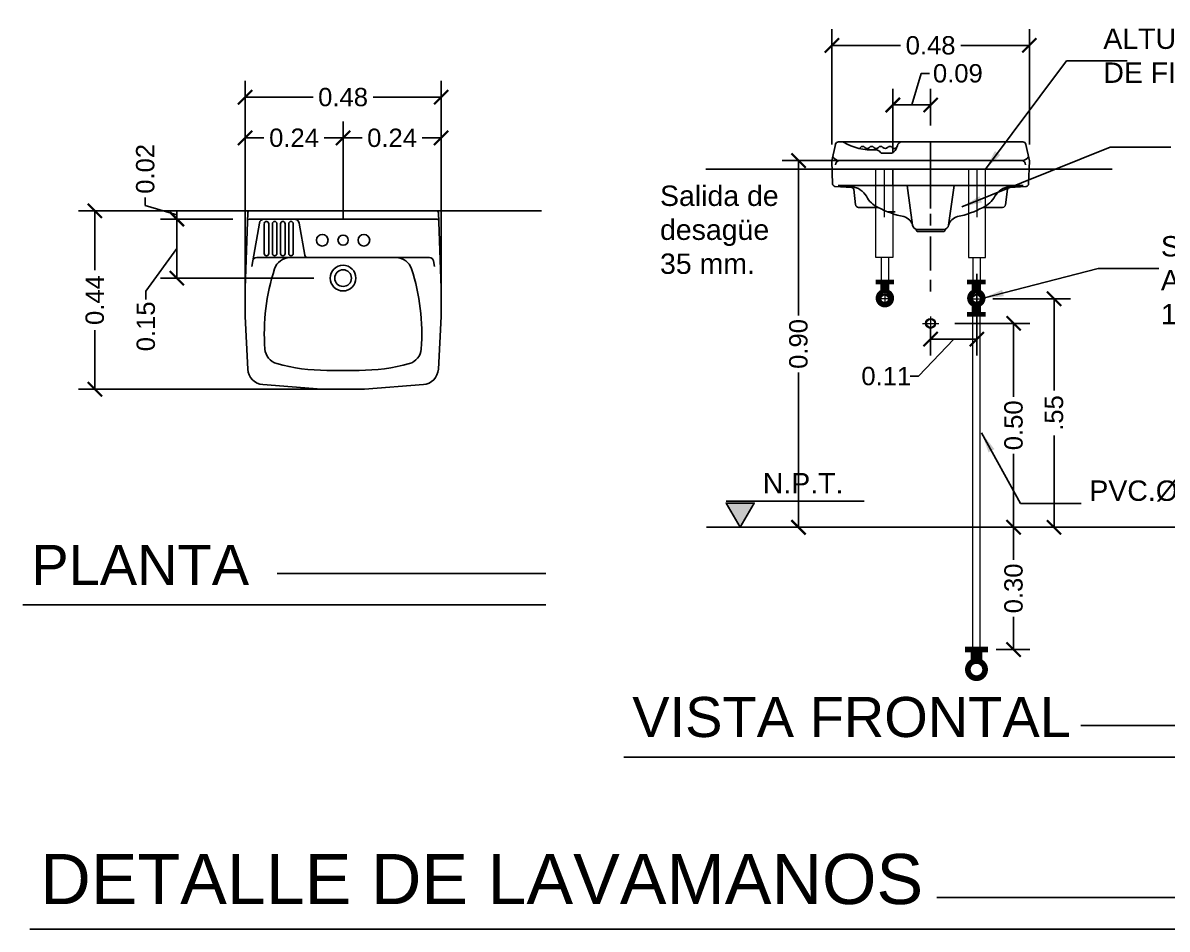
# Model space of a CAD drawing. Header units: inches. Extents: x -370 to 18, y -197 to 199.
# Drawn here: x -251.283 to -248.474, y -53.721 to -51.497 of the extents above; entities that cross this region are included whole.
import ezdxf

# ---------------------------------------------------------------- set-up
doc = ezdxf.new("R2010")
doc.units = ezdxf.units.IN
doc.header["$MEASUREMENT"] = 0
doc.header["$PDMODE"] = 34
doc.header["$PDSIZE"] = 0.2
doc.linetypes.add('HIDDEN2', pattern=[0.1875, 0.125, -0.0625])
for name, color, linetype in [('agua', 4, 'Continuous'), ('COTAS', 1, 'Continuous'), ('grada', 3, 'Continuous'), ('Layer4', 4, 'Continuous'), ('MFIJ', 2, 'Continuous'), ('TEXT', 2, 'Continuous')]:
    doc.layers.add(name, color=color, linetype=linetype)
doc.styles.add('ARIAL', font='arial.ttf', dxfattribs={"height": 0.14})
doc.styles.add('NT_20', font='romans.shx', dxfattribs={"height": 0.0403})
doc.dimstyles.new('80E20', dxfattribs={"dimtxt": 0.0403, "dimasz": 0.035, "dimexe": 0.04, "dimexo": 0.04, "dimgap": 0.01, "dimtad": 0, "dimzin": 1, "dimdsep": 46, "dimtxsty": 'NT_20', "dimblk": 'ARCHTICK', "dimcen": 2.5, "dimclrd": 1, "dimclre": 1, "dimclrt": 3, "dimadec": 0, "dimazin": 0, "dimtfac": 1, "dimtmove": 1, "dimatfit": 3, "dimfxl": 1, "dimlwd": -1, "dimlwe": -1, "dimarcsym": 0})

# ---------------------------------------------------------------- blocks, each defined once
blk = doc.blocks.new('Lav_EmbajadorP')
at = {"color": 2, "linetype": 'Continuous', "ltscale": 20}
for p, q in [((-0.2341, -0.0539), (-0.2406, -0.2399)), ((0, -0.05), (-0.2301, -0.05)), ((0, -0.05), (0.2301, -0.05)), ((0.2341, -0.0539), (0.2406, -0.2399)), ((-0.2308, -0.07), (0, -0.07)), ((0.2308, -0.07), (0, -0.07)), ((0, -0.1645), (-0.2119, -0.1645)), ((0, -0.1645), (-0.0938, -0.1645)), ((0, -0.1645), (0.0938, -0.1645)), ((0, -0.1645), (0.2119, -0.1645)), ((-0.2242, -0.1865), (-0.2218, -0.1728)), ((0.2242, -0.1865), (0.2218, -0.1728)), ((-0.2406, -0.2399), (-0.2406, -0.3089)), ((0.2406, -0.2399), (0.2406, -0.3089)), ((-0.2406, -0.3089), (-0.2338, -0.4386)), ((0.2406, -0.3089), (0.2338, -0.4386)), ((0, -0.4415), (-0.0396, -0.4415)), ((0, -0.4415), (0.0396, -0.4415)), ((-0.197, -0.4764), (-0.0526, -0.4878)), ((0.197, -0.4764), (0.0526, -0.4878)), ((-0.0526, -0.4878), (0, -0.4878)), ((0.0526, -0.4878), (0, -0.4878))]:
    blk.add_line(p, q, dxfattribs=at)
at = {"color": 1, "linetype": 'Continuous', "ltscale": 20}
for p, q in [((-0.2218, -0.1728), (-0.2055, -0.0803)), ((-0.1934, -0.0815), (-0.1934, -0.1545)), ((-0.1202, -0.07), (-0.1932, -0.07)), ((-0.1306, -0.07), (-0.1827, -0.07)), ((-0.1824, -0.0815), (-0.1824, -0.1545)), ((-0.1734, -0.0815), (-0.1734, -0.1545)), ((-0.1624, -0.0815), (-0.1624, -0.1545)), ((-0.1534, -0.0815), (-0.1534, -0.1545)), ((-0.1424, -0.0815), (-0.1424, -0.1545)), ((-0.1334, -0.0815), (-0.1334, -0.1545)), ((-0.1224, -0.0815), (-0.1224, -0.1545)), ((-0.0941, -0.1583), (-0.1078, -0.0803))]:
    blk.add_line(p, q, dxfattribs=at)
at = {"color": 2, "linetype": 'Continuous', "ltscale": 20}
for centre, radius in [((-0.051, -0.122), 0.0143), ((0, -0.122), 0.0125), ((0.051, -0.122), 0.0143), ((0, -0.215), 0.0315), ((0, -0.215), 0.0205)]:
    blk.add_circle(centre, radius, dxfattribs=at)
for centre, radius, start, end in [((-0.2301, -0.054), 0.004, 90, 178), ((0.2301, -0.054), 0.004, 2, 90), ((-0.2308, -0.074), 0.004, 90, 178), ((0.2308, -0.074), 0.004, 2, 90), ((-0.2119, -0.1745), 0.01, 90, 170), ((-0.13, -0.2045), 0.04, 90, 162.5107), ((0.13, -0.2045), 0.04, 17.4893, 90), ((0.2119, -0.1745), 0.01, 10, 90), ((0.3227, -0.3515), 0.516, 162.0492, 184.1817), ((-0.3227, -0.3515), 0.516, 355.8183, 17.9508), ((-0.152, -0.3862), 0.04, 184.1813, 254.5087), ((0.152, -0.3862), 0.04, 285.4913, 355.8187), ((-0.1939, -0.4365), 0.04, 183, 265.5), ((-0.0396, 0.0195), 0.461, 254.5087, 270), ((0.0396, 0.0195), 0.461, 270, 285.4913), ((0.1939, -0.4365), 0.04, 274.5, 357)]:
    blk.add_arc(centre, radius, start, end, dxfattribs=at)
at = {"color": 1, "linetype": 'Continuous', "ltscale": 20}
for centre, radius, start, end in [((-0.1932, -0.0825), 0.0125, 90, 170), ((-0.1879, -0.0815), 0.0055, 0, 172.1464), ((-0.1679, -0.0815), 0.0055, 0, 180), ((-0.1479, -0.0815), 0.0055, 0, 180), ((-0.1279, -0.0815), 0.0055, 0, 180), ((-0.1202, -0.0825), 0.0125, 10, 90), ((-0.1879, -0.1545), 0.0055, 180, 0), ((-0.1679, -0.1545), 0.0055, 180, 0), ((-0.1479, -0.1545), 0.0055, 180, 0), ((-0.1279, -0.1545), 0.0055, 180, 0), ((-0.0867, -0.157), 0.0075, 190, 270)]:
    blk.add_arc(centre, radius, start, end, dxfattribs=at)
blk = doc.blocks.new('Lav_EmbajadorEF')
at = {"color": 2, "linetype": 'Continuous', "ltscale": 20}
for p, q in [((-0.2338, 0.8297), (-0.2424, 0.7895)), ((0, 0.836), (-0.226, 0.836)), ((0, 0.836), (0.226, 0.836)), ((0.2338, 0.8297), (0.2424, 0.7895)), ((-0.2424, 0.7895), (-0.2404, 0.7324)), ((0, 0.79), (-0.2232, 0.79)), ((0, 0.79), (0.2232, 0.79)), ((0.2424, 0.7895), (0.2404, 0.7324)), ((-0.2348, 0.7267), (-0.1934, 0.7241)), ((-0.2272, 0.7286), (0, 0.7286)), ((-0.1888, 0.7198), (-0.1841, 0.6818)), ((-0.0442, 0.6318), (-0.0578, 0.7286)), ((0.2272, 0.7286), (0, 0.7286)), ((0.0442, 0.6318), (0.0578, 0.7286)), ((0.1888, 0.7198), (0.1841, 0.6818)), ((0.2348, 0.7267), (0.1934, 0.7241)), ((-0.1767, 0.6753), (-0.1288, 0.6753)), ((0.1767, 0.6753), (0.1288, 0.6753))]:
    blk.add_line(p, q, dxfattribs=at)
at = {"color": 1, "linetype": 'Continuous'}
for p, q in [((-0.1722, 0.8225), (-0.1746, 0.8197)), ((-0.0825, 0.8235), (-0.0813, 0.8265))]:
    blk.add_line(p, q, dxfattribs=at)
at = {"color": 1, "linetype": 'Continuous', "ltscale": 20}
for p, q in [((-0.119, 0.808), (-0.0972, 0.808)), ((-0.2272, 0.7286), (-0.1928, 0.7261)), ((0.2272, 0.7286), (0.1928, 0.7261)), ((-0.0355, 0.6203), (-0.0357, 0.6216)), ((0, 0.621), (-0.0318, 0.621)), ((0, 0.621), (0.0318, 0.621)), ((0.0355, 0.6203), (0.0357, 0.6216)), ((0, 0.616), (-0.0306, 0.616)), ((0, 0.616), (-0.0306, 0.616)), ((0, 0.616), (0.0306, 0.616)), ((0, 0.616), (0.0306, 0.616))]:
    blk.add_line(p, q, dxfattribs=at)
at = {"color": 2, "linetype": 'Continuous', "ltscale": 20}
for centre, radius, start, end in [((-0.226, 0.828), 0.008, 90, 168), ((-0.2196, 0.8191), 0.0169, 71.1414, 86.6157), ((-0.0705, 0.8251), 0.0109, 92.0613, 172.4346), ((0.226, 0.828), 0.008, 12, 90), ((-0.2232, 0.81), 0.02, 211.488, 270), ((-0.2232, 0.78), 0.01, 90, 180), ((0.2232, 0.81), 0.02, 270, 328.512), ((0.2232, 0.78), 0.01, 0, 90), ((-0.2344, 0.7327), 0.006, 182, 266.5), ((0.2344, 0.7327), 0.006, 273.5, 358), ((-0.1993, 0.6788), 0.0478, 29.5861, 82.2324), ((-0.1028, 0.732), 0.0624, 208.3424, 245.5222), ((0.1028, 0.732), 0.0624, 294.4778, 331.6576), ((0.1993, 0.6788), 0.0478, 97.7676, 150.4139), ((-0.1767, 0.6828), 0.0075, 187, 270), ((-0.0206, 0.8773), 0.2292, 241.8588, 258.67), ((0.0206, 0.8773), 0.2292, 281.33, 298.1412), ((0.1767, 0.6828), 0.0075, 270, 353), ((-0.0747, 0.6218), 0.032, 12.4164, 73.5425), ((0.0747, 0.6218), 0.032, 106.4575, 161.9497)]:
    blk.add_arc(centre, radius, start, end, dxfattribs=at)
at = {"color": 1, "linetype": 'Continuous', "ltscale": 20}
for centre, radius, start, end in [((-0.1434, 0.9584), 0.1421, 240.1546, 273.2281), ((-0.1669, 0.8177), 0.00716, 90, 138.1936), ((-0.1669, 0.8179), 0.00698, 41.082, 90), ((-0.1558, 0.8279), 0.00798, 222.9206, 317.5676), ((-0.1446, 0.8177), 0.00716, 90, 138.1936), ((-0.1446, 0.8179), 0.00698, 41.082, 90), ((-0.1334, 0.8279), 0.00798, 222.9206, 317.5676), ((-0.1354, 0.8015), 0.015, 35.0996, 92.4357), ((-0.1222, 0.8178), 0.00716, 90, 138.1936), ((-0.1222, 0.8179), 0.00698, 41.082, 90), ((-0.1111, 0.828), 0.00798, 222.9206, 317.5676), ((-0.0999, 0.8178), 0.00716, 40.2171, 138.1936), ((-0.1061, 0.8304), 0.0246, 297.2643, 343.7534), ((-0.0889, 0.8273), 0.00736, 221.8883, 331.0773), ((-0.119, 0.813), 0.005, 215.0996, 270), ((-0.1937, 0.7191), 0.005, 7, 86.5), ((0.1937, 0.7191), 0.005, 93.5, 173), ((-0.0318, 0.6335), 0.0125, 188, 270), ((-0.0306, 0.621), 0.005, 188, 270), ((0.0306, 0.621), 0.005, 270, 352), ((0.0318, 0.6335), 0.0125, 270, 352)]:
    blk.add_arc(centre, radius, start, end, dxfattribs=at)
at = {"color": 1, "linetype": 'HIDDEN2', "ltscale": 20}
blk.add_arc((-0.0972, 0.813), 0.005, 270, 297.2643, dxfattribs=at)
blk = doc.blocks.new('_ArchTick')
at = {"color": 0, "linetype": 'ByBlock', "const_width": 0.15}
blk.add_lwpolyline([(-0.5, -0.5), (0.5, 0.5)], dxfattribs=at)
blk = doc.blocks.new('*D603')
at = {"color": 1, "transparency": 16777216}
for p, q in [((2797.7567, 1178.6787), (2797.7567, 1179.0824)), ((2797.9973, 1178.8436), (2797.9973, 1179.0824)), ((2797.7567, 1179.0424), (2797.8032, 1179.0424)), ((2797.9973, 1179.0424), (2797.9507, 1179.0424))]:
    blk.add_line(p, q, dxfattribs=at)
at = {"layer": 'DEFPOINTS', "color": 0, "transparency": 16777216}
for p in [(2797.7567, 1179.0424), (2797.9973, 1178.8036), (2797.7567, 1178.6387)]:
    blk.add_point(p, dxfattribs=at)
at = {"color": 1, "transparency": 16777216, "xscale": 0.035, "yscale": 0.035, "zscale": 0.035, "rotation": 180}
blk.add_blockref('_ArchTick', (2797.7567, 1179.0424), dxfattribs=at)
at = {"color": 1, "transparency": 16777216, "xscale": 0.035, "yscale": 0.035, "zscale": 0.035}
blk.add_blockref('_ArchTick', (2797.9973, 1179.0424), dxfattribs=at)
at = {"color": 3, "transparency": 16777216, "insert": (2797.877, 1179.0424), "char_height": 0.045, "attachment_point": 5, "style": 'ARIAL'}
blk.add_mtext('0.24', dxfattribs=at)
blk = doc.blocks.new('*D604')
at = {"color": 1, "transparency": 16777216}
for p, q in [((2797.9973, 1178.8436), (2797.9973, 1179.0822)), ((2798.2379, 1178.7132), (2798.2379, 1179.0822)), ((2797.9973, 1179.0422), (2798.0439, 1179.0422)), ((2798.2379, 1179.0422), (2798.1914, 1179.0422))]:
    blk.add_line(p, q, dxfattribs=at)
at = {"layer": 'DEFPOINTS', "color": 0, "transparency": 16777216}
for p in [(2798.2379, 1179.0422), (2797.9973, 1178.8036), (2798.2379, 1178.6732)]:
    blk.add_point(p, dxfattribs=at)
at = {"color": 1, "transparency": 16777216, "xscale": 0.035, "yscale": 0.035, "zscale": 0.035, "rotation": 180}
blk.add_blockref('_ArchTick', (2797.9973, 1179.0422), dxfattribs=at)
at = {"color": 1, "transparency": 16777216, "xscale": 0.035, "yscale": 0.035, "zscale": 0.035}
blk.add_blockref('_ArchTick', (2798.2379, 1179.0422), dxfattribs=at)
at = {"color": 3, "transparency": 16777216, "insert": (2798.1176, 1179.0422), "char_height": 0.045, "attachment_point": 5, "style": 'ARIAL'}
blk.add_mtext('0.24', dxfattribs=at)
blk = doc.blocks.new('*D605')
at = {"color": 1, "transparency": 16777216}
for p, q in [((2797.7567, 1178.6787), (2797.7567, 1179.1822)), ((2798.2379, 1178.6787), (2798.2379, 1179.1822)), ((2797.7567, 1179.1422), (2797.9235, 1179.1422)), ((2798.2379, 1179.1422), (2798.071, 1179.1422))]:
    blk.add_line(p, q, dxfattribs=at)
at = {"layer": 'DEFPOINTS', "color": 0, "transparency": 16777216}
for p in [(2798.2379, 1179.1422), (2797.7567, 1178.6387), (2798.2379, 1178.6387)]:
    blk.add_point(p, dxfattribs=at)
at = {"color": 1, "transparency": 16777216, "xscale": 0.035, "yscale": 0.035, "zscale": 0.035, "rotation": 180}
blk.add_blockref('_ArchTick', (2797.7567, 1179.1422), dxfattribs=at)
at = {"color": 1, "transparency": 16777216, "xscale": 0.035, "yscale": 0.035, "zscale": 0.035}
blk.add_blockref('_ArchTick', (2798.2379, 1179.1422), dxfattribs=at)
at = {"color": 3, "transparency": 16777216, "insert": (2797.9973, 1179.1422), "char_height": 0.045, "attachment_point": 5, "style": 'ARIAL'}
blk.add_mtext('0.48', dxfattribs=at)
blk = doc.blocks.new('*D606')
at = {"color": 1, "transparency": 16777216}
for p, q in [((2797.5119, 1178.8763), (2797.5119, 1178.8963)), ((2797.5894, 1178.8531), (2797.5119, 1178.8763)), ((2797.7272, 1178.8631), (2797.5494, 1178.8631)), ((2797.7265, 1178.8431), (2797.5494, 1178.8431)), ((2797.5894, 1178.8631), (2797.5894, 1178.8431)), ((2797.5894, 1178.8631), (2797.5894, 1178.8431))]:
    blk.add_line(p, q, dxfattribs=at)
at = {"layer": 'DEFPOINTS', "color": 0, "transparency": 16777216}
for p in [(2797.5894, 1178.8431), (2797.7665, 1178.8431), (2797.7672, 1178.8631)]:
    blk.add_point(p, dxfattribs=at)
at = {"color": 3, "transparency": 16777216, "insert": (2797.5119, 1178.9663), "char_height": 0.045, "attachment_point": 5, "rotation": 90, "style": 'ARIAL'}
blk.add_mtext('0.02', dxfattribs=at)
blk = doc.blocks.new('*D607')
at = {"color": 1, "transparency": 16777216}
for p, q in [((2797.7265, 1178.8431), (2797.5494, 1178.8431)), ((2797.5894, 1178.8431), (2797.5894, 1178.6981)), ((2797.5894, 1178.7706), (2797.5133, 1178.6659)), ((2797.9258, 1178.6981), (2797.5494, 1178.6981)), ((2797.5133, 1178.6659), (2797.5133, 1178.6459))]:
    blk.add_line(p, q, dxfattribs=at)
at = {"layer": 'DEFPOINTS', "color": 0, "transparency": 16777216}
for p in [(2797.7665, 1178.8431), (2797.5894, 1178.6981), (2797.9658, 1178.6981)]:
    blk.add_point(p, dxfattribs=at)
at = {"color": 1, "transparency": 16777216, "xscale": 0.035, "yscale": 0.035, "zscale": 0.035}
for p, rotation in [((2797.5894, 1178.8431), 90), ((2797.5894, 1178.6981), 270)]:
    blk.add_blockref('_ArchTick', p, dxfattribs=dict(at, rotation=rotation))
at = {"color": 3, "transparency": 16777216, "insert": (2797.5133, 1178.5797), "char_height": 0.045, "attachment_point": 5, "rotation": 90, "style": 'ARIAL'}
blk.add_mtext('0.15', dxfattribs=at)
blk = doc.blocks.new('*D608')
at = {"color": 1, "transparency": 16777216}
for p, q in [((2797.7272, 1178.8631), (2797.348, 1178.8631)), ((2797.388, 1178.8631), (2797.388, 1178.7179)), ((2797.388, 1178.4253), (2797.388, 1178.5704)), ((2797.9573, 1178.4253), (2797.348, 1178.4253))]:
    blk.add_line(p, q, dxfattribs=at)
at = {"layer": 'DEFPOINTS', "color": 0, "transparency": 16777216}
for p in [(2797.7672, 1178.8631), (2797.388, 1178.4253), (2797.9973, 1178.4253)]:
    blk.add_point(p, dxfattribs=at)
at = {"color": 1, "transparency": 16777216, "xscale": 0.035, "yscale": 0.035, "zscale": 0.035}
for p, rotation in [((2797.388, 1178.8631), 90), ((2797.388, 1178.4253), 270)]:
    blk.add_blockref('_ArchTick', p, dxfattribs=dict(at, rotation=rotation))
at = {"color": 3, "transparency": 16777216, "insert": (2797.388, 1178.6442), "char_height": 0.045, "attachment_point": 5, "rotation": 90, "style": 'ARIAL'}
blk.add_mtext('0.44', dxfattribs=at)
blk = doc.blocks.new('*D609')
at = {"color": 1, "transparency": 16777216}
for p, q in [((2799.393, 1179.123), (2799.4162, 1179.2005)), ((2799.4162, 1179.2005), (2799.4362, 1179.2005)), ((2799.3466, 1179.0051), (2799.3466, 1179.163)), ((2799.4393, 1179.0725), (2799.4393, 1179.163)), ((2799.4393, 1179.123), (2799.3466, 1179.123))]:
    blk.add_line(p, q, dxfattribs=at)
at = {"layer": 'DEFPOINTS', "color": 0, "transparency": 16777216}
for p in [(2799.3466, 1179.123), (2799.4393, 1179.0325), (2799.3466, 1178.9651)]:
    blk.add_point(p, dxfattribs=at)
at = {"color": 1, "transparency": 16777216, "xscale": 0.035, "yscale": 0.035, "zscale": 0.035, "rotation": 180}
blk.add_blockref('_ArchTick', (2799.3466, 1179.123), dxfattribs=at)
at = {"color": 1, "transparency": 16777216, "xscale": 0.035, "yscale": 0.035, "zscale": 0.035}
blk.add_blockref('_ArchTick', (2799.4393, 1179.123), dxfattribs=at)
at = {"color": 3, "transparency": 16777216, "insert": (2799.5062, 1179.2005), "char_height": 0.045, "attachment_point": 5, "style": 'ARIAL'}
blk.add_mtext('0.09', dxfattribs=at)
blk = doc.blocks.new('*D610')
at = {"color": 1, "transparency": 16777216}
for p, q in [((2799.197, 1179.0261), (2799.197, 1179.3092)), ((2799.6817, 1179.0261), (2799.6817, 1179.3092)), ((2799.197, 1179.2692), (2799.3656, 1179.2692)), ((2799.6817, 1179.2692), (2799.5131, 1179.2692))]:
    blk.add_line(p, q, dxfattribs=at)
at = {"layer": 'DEFPOINTS', "color": 0, "transparency": 16777216}
for p in [(2799.6817, 1179.2692), (2799.197, 1178.9861), (2799.6817, 1178.9861)]:
    blk.add_point(p, dxfattribs=at)
at = {"color": 1, "transparency": 16777216, "xscale": 0.035, "yscale": 0.035, "zscale": 0.035, "rotation": 180}
blk.add_blockref('_ArchTick', (2799.197, 1179.2692), dxfattribs=at)
at = {"color": 1, "transparency": 16777216, "xscale": 0.035, "yscale": 0.035, "zscale": 0.035}
blk.add_blockref('_ArchTick', (2799.6817, 1179.2692), dxfattribs=at)
at = {"color": 3, "transparency": 16777216, "insert": (2799.4393, 1179.2692), "char_height": 0.045, "attachment_point": 5, "style": 'ARIAL'}
blk.add_mtext('0.48', dxfattribs=at)
blk = doc.blocks.new('*D611')
at = {"color": 1, "transparency": 16777216}
for p, q in [((2799.3993, 1178.9865), (2799.075, 1178.9865)), ((2799.115, 1178.9865), (2799.115, 1178.6065)), ((2799.115, 1178.0865), (2799.115, 1178.4665)), ((2799.4278, 1178.0865), (2799.075, 1178.0865))]:
    blk.add_line(p, q, dxfattribs=at)
at = {"layer": 'DEFPOINTS', "color": 0, "transparency": 16777216}
for p in [(2799.4393, 1178.9865), (2799.115, 1178.0865), (2799.4678, 1178.0865)]:
    blk.add_point(p, dxfattribs=at)
at = {"color": 1, "transparency": 16777216, "xscale": 0.035, "yscale": 0.035, "zscale": 0.035}
for p, rotation in [((2799.115, 1178.9865), 90), ((2799.115, 1178.0865), 270)]:
    blk.add_blockref('_ArchTick', p, dxfattribs=dict(at, rotation=rotation))
at = {"color": 3, "transparency": 16777216, "insert": (2799.115, 1178.5365), "char_height": 0.045, "attachment_point": 5, "rotation": 90, "style": 'ARIAL'}
blk.add_mtext('0.90', dxfattribs=at)
blk = doc.blocks.new('*D612')
at = {"color": 1, "transparency": 16777216}
for p, q in [((2799.4991, 1178.587), (2799.683, 1178.587)), ((2799.643, 1178.587), (2799.643, 1178.4068)), ((2799.643, 1178.0865), (2799.643, 1178.2668)), ((2799.5078, 1178.0865), (2799.683, 1178.0865))]:
    blk.add_line(p, q, dxfattribs=at)
at = {"layer": 'DEFPOINTS', "color": 0, "transparency": 16777216}
for p in [(2799.4591, 1178.587), (2799.4678, 1178.0865), (2799.643, 1178.0865)]:
    blk.add_point(p, dxfattribs=at)
at = {"color": 1, "transparency": 16777216, "xscale": 0.035, "yscale": 0.035, "zscale": 0.035}
for p, rotation in [((2799.643, 1178.587), 90), ((2799.643, 1178.0865), 270)]:
    blk.add_blockref('_ArchTick', p, dxfattribs=dict(at, rotation=rotation))
at = {"color": 3, "transparency": 16777216, "insert": (2799.643, 1178.3368), "char_height": 0.045, "attachment_point": 5, "rotation": 90, "style": 'ARIAL'}
blk.add_mtext('0.50', dxfattribs=at)
blk = doc.blocks.new('*D613')
at = {"color": 1, "transparency": 16777216}
for p, q in [((2799.5529, 1178.7084), (2799.5529, 1178.5083)), ((2799.4393, 1178.5734), (2799.4393, 1178.5083)), ((2799.4961, 1178.5483), (2799.4092, 1178.4574)), ((2799.4393, 1178.5483), (2799.5529, 1178.5483)), ((2799.4092, 1178.4574), (2799.3892, 1178.4574))]:
    blk.add_line(p, q, dxfattribs=at)
at = {"layer": 'DEFPOINTS', "color": 0, "transparency": 16777216}
for p in [(2799.5529, 1178.7484), (2799.4393, 1178.6134), (2799.5529, 1178.5483)]:
    blk.add_point(p, dxfattribs=at)
at = {"color": 1, "transparency": 16777216, "xscale": 0.035, "yscale": 0.035, "zscale": 0.035, "rotation": 180}
blk.add_blockref('_ArchTick', (2799.4393, 1178.5483), dxfattribs=at)
at = {"color": 1, "transparency": 16777216, "xscale": 0.035, "yscale": 0.035, "zscale": 0.035}
blk.add_blockref('_ArchTick', (2799.5529, 1178.5483), dxfattribs=at)
at = {"color": 3, "transparency": 16777216, "insert": (2799.3305, 1178.4574), "char_height": 0.045, "attachment_point": 5, "style": 'ARIAL'}
blk.add_mtext('0.11', dxfattribs=at)
blk = doc.blocks.new('*D614')
at = {"color": 1, "transparency": 16777216}
for p, q in [((2799.5921, 1178.6474), (2799.7824, 1178.6474)), ((2799.7424, 1178.6474), (2799.7424, 1178.422)), ((2799.7424, 1178.0865), (2799.7424, 1178.312)), ((2799.5921, 1178.0865), (2799.7824, 1178.0865))]:
    blk.add_line(p, q, dxfattribs=at)
at = {"layer": 'DEFPOINTS', "color": 0, "transparency": 16777216}
for p in [(2799.5521, 1178.6474), (2799.5521, 1178.0865), (2799.7424, 1178.0865)]:
    blk.add_point(p, dxfattribs=at)
at = {"color": 1, "transparency": 16777216, "xscale": 0.035, "yscale": 0.035, "zscale": 0.035}
for p, rotation in [((2799.7424, 1178.6474), 90), ((2799.7424, 1178.0865), 270)]:
    blk.add_blockref('_ArchTick', p, dxfattribs=dict(at, rotation=rotation))
at = {"color": 3, "transparency": 16777216, "insert": (2799.7424, 1178.367), "char_height": 0.045, "attachment_point": 5, "rotation": 90, "style": 'ARIAL'}
blk.add_mtext('.55', dxfattribs=at)
blk = doc.blocks.new('*D615')
at = {"layer": 'COTAS', "color": 1, "transparency": 16777216}
for p, q in [((2799.6004, 1178.0865), (2799.683, 1178.0865)), ((2799.643, 1178.0865), (2799.643, 1178.0065)), ((2799.643, 1177.7865), (2799.643, 1177.8665)), ((2799.6004, 1177.7865), (2799.683, 1177.7865))]:
    blk.add_line(p, q, dxfattribs=at)
at = {"layer": 'DEFPOINTS', "color": 0, "transparency": 16777216}
for p in [(2799.5604, 1178.0865), (2799.643, 1178.0865), (2799.5604, 1177.7865)]:
    blk.add_point(p, dxfattribs=at)
at = {"layer": 'COTAS', "color": 1, "transparency": 16777216, "xscale": 0.035, "yscale": 0.035, "zscale": 0.035}
for p, rotation in [((2799.643, 1178.0865), 90), ((2799.643, 1177.7865), 270)]:
    blk.add_blockref('_ArchTick', p, dxfattribs=dict(at, rotation=rotation))
at = {"layer": 'COTAS', "color": 3, "transparency": 16777216, "insert": (2799.643, 1177.9365), "char_height": 0.045, "attachment_point": 5, "rotation": 90, "style": 'ARIAL'}
blk.add_mtext('0.30', dxfattribs=at)
blk = doc.blocks.new('FGGTFR')
at = {"layer": 'grada'}
blk.add_hatch(color=256, dxfattribs=at).paths.add_polyline_path([(2798.9719, 1178.0865), (2799.0063, 1178.1461), (2798.9375, 1178.1461)])
at = {"color": 1, "lineweight": 0}
for p, q in [((2799.3257, 1178.9651), (2799.3257, 1178.8473)), ((2799.3257, 1178.9651), (2799.3257, 1178.8473)), ((2799.5529, 1178.9651), (2799.5529, 1178.8473)), ((2799.3452, 1178.6474), (2799.308, 1178.6474)), ((2799.3266, 1178.6631), (2799.3266, 1178.6313)), ((2799.5335, 1178.6474), (2799.5707, 1178.6474)), ((2799.552, 1178.6631), (2799.552, 1178.6313)), ((2799.4197, 1178.587), (2799.4591, 1178.587)), ((2799.4393, 1178.6036), (2799.4393, 1178.5699))]:
    blk.add_line(p, q, dxfattribs=at)
at = {"color": 12}
for p, q in [((2798.4841, 1178.8631), (2797.436, 1178.8631)), ((2800.0464, 1178.0865), (2798.8893, 1178.0865))]:
    blk.add_line(p, q, dxfattribs=at)
at = {"color": 2, "lineweight": 0}
for p, q in [((2799.3179, 1178.7484), (2799.3179, 1178.6936)), ((2799.3361, 1178.7484), (2799.3361, 1178.6945)), ((2799.5426, 1178.7484), (2799.5426, 1178.6945)), ((2799.5608, 1178.7484), (2799.5608, 1178.6936)), ((2799.5422, 1178.603), (2799.5422, 1177.7865)), ((2799.5604, 1178.603), (2799.5604, 1177.7865))]:
    blk.add_line(p, q, dxfattribs=at)
at = {"color": 1, "lineweight": 0}
for points in [[(2799.3466, 1178.7484), (2799.3049, 1178.7484), (2799.3049, 1178.9651), (2799.3466, 1178.9651)], [(2799.5321, 1178.7484), (2799.5738, 1178.7484), (2799.5738, 1178.9651), (2799.5321, 1178.9651)]]:
    blk.add_lwpolyline(points, close=True, dxfattribs=at)
for centre, radius in [((2799.3266, 1178.6474), 0.0116), ((2799.3266, 1178.6474), 0.00943), ((2799.552, 1178.6474), 0.0116), ((2799.552, 1178.6474), 0.00943), ((2799.4393, 1178.587), 0.0123), ((2799.4393, 1178.587), 0.00998)]:
    blk.add_circle(centre, radius, dxfattribs=at)
at = {"layer": 'agua', "color": 1, "lineweight": 0}
for points, const_width in [([(2799.3271, 1178.6885), (2799.3271, 1178.6658)], 0.0226), ([(2799.5516, 1178.6885), (2799.5516, 1178.6658)], 0.0226), ([(2799.5519, 1177.7865), (2799.5519, 1177.7584)], 0.0281)]:
    blk.add_lwpolyline(points, dxfattribs=dict(at, const_width=const_width))
at = {"layer": 'agua', "color": 1, "lineweight": 0, "flags": 128}
for points, const_width in [([(2799.3497, 1178.6885), (2799.3045, 1178.6885)], 0.0113), ([(2799.529, 1178.6885), (2799.5742, 1178.6885)], 0.0113), ([(2799.58, 1177.7865), (2799.5238, 1177.7865)], 0.0141)]:
    blk.add_lwpolyline(points, dxfattribs=dict(at, const_width=const_width))
at = {"layer": 'agua', "color": 1}
for points, const_width in [([(2799.3441, 1178.6488, 1), (2799.3101, 1178.6488, 1)], 0.0113), ([(2799.5346, 1178.6488, -1), (2799.5685, 1178.6488, -1)], 0.0113), ([(2799.573, 1177.7373, 1), (2799.5308, 1177.7373, 1)], 0.0141)]:
    blk.add_lwpolyline(points, format="xyb", close=True, dxfattribs=dict(at, const_width=const_width))
at = {"layer": 'agua', "color": 1, "const_width": 0.0226}
blk.add_lwpolyline([(2799.5516, 1178.6092), (2799.5516, 1178.6319)], dxfattribs=at)
at = {"layer": 'agua', "color": 1, "const_width": 0.0113, "flags": 128}
blk.add_lwpolyline([(2799.5742, 1178.6092), (2799.529, 1178.6092)], dxfattribs=at)
at = {"layer": 'COTAS', "linetype": 'ByBlock'}
blk.add_line((2799.4393, 1179.0325), (2799.4393, 1178.8691), dxfattribs=at)
at = {"layer": 'COTAS'}
for p, q in [((2798.8873, 1178.9651), (2799.885, 1178.9651)), ((2799.3466, 1178.9551), (2799.3466, 1178.9651)), ((2799.3466, 1178.9251), (2799.3466, 1178.9551)), ((2799.3324, 1178.8608), (2799.3524, 1178.8608)), ((2799.4393, 1178.8557), (2799.4393, 1178.8272)), ((2799.4393, 1178.8005), (2799.4393, 1178.7167)), ((2799.4393, 1178.6938), (2799.4393, 1178.6653))]:
    blk.add_line(p, q, dxfattribs=at)
at = {"layer": 'grada'}
blk.add_lwpolyline([(2798.9719, 1178.0865), (2799.0063, 1178.1461), (2798.9375, 1178.1461)], close=True, dxfattribs=at)
at = {"layer": 'Layer4'}
blk.add_line((2798.9375, 1178.151), (2799.2766, 1178.151), dxfattribs=at)
at = {"layer": 'TEXT', "color": 1}
for points in [[(2797.8359, 1177.9732), (2798.4946, 1177.9732)], [(2799.8081, 1177.5999), (2800.446, 1177.5999)], [(2799.4546, 1177.1776), (2802.6071, 1177.1776)]]:
    blk.add_lwpolyline(points, dxfattribs=at)
at = {"layer": 'TEXT', "color": 7}
for points in [[(2797.2114, 1177.8958), (2798.4946, 1177.8958)], [(2798.6863, 1177.5226), (2800.446, 1177.5226)], [(2797.2282, 1177.1003), (2802.6071, 1177.1003)]]:
    blk.add_lwpolyline(points, dxfattribs=at)
blk.add_blockref('Lav_EmbajadorEF', (2799.4393, 1178.1965))
at = {"layer": 'MFIJ', "ltscale": 0.1}
blk.add_blockref('Lav_EmbajadorP', (2797.9973, 1178.9131), dxfattribs=at)
at = {"layer": 'COTAS', "color": 3, "char_height": 0.05, "attachment_point": 1, "style": 'ARIAL'}
for s, insert in [('ALTURA DE UÑAS\\PDE FIJACIÓN', (2799.8633, 1179.3107)), ('Salida de \\Pdesagüe\\P35 mm.', (2798.7752, 1178.9252)), ('SALIDA DE\\PAGUA DE\\P12 MM.', (2800.0045, 1178.8013)), ('PVC.%%C1/2"', (2799.829, 1178.2014))]:
    blk.add_mtext(s, dxfattribs=dict(at, insert=insert))
at = {"layer": 'TEXT', "color": 4, "style": 'ARIAL'}
for s, height, p in [('PLANTA', 0.09838, (2797.2321, 1177.9449)), ('VISTA FRONTAL', 0.09838, (2798.707, 1177.5717)), ('DETALLE DE LAVAMANOS', 0.122975, (2797.254, 1177.1617))]:
    blk.add_text(s, height=height, dxfattribs=at).set_placement(p)
at = {"layer": 'TEXT', "insert": (2799.2254, 1178.1948), "char_height": 0.05, "attachment_point": 6, "style": 'ARIAL'}
blk.add_mtext('N.P.T.', dxfattribs=at)
for base, p1, p2, picture, middle in [((2799.6817, 1179.2692), (2799.197, 1178.9861), (2799.6817, 1178.9861), '*D610', (2799.4393, 1179.2692)), ((2799.3466, 1179.123), (2799.4393, 1179.0325), (2799.3466, 1178.9651), '*D609', (2799.4462, 1179.2005)), ((2798.2379, 1179.1422), (2797.7567, 1178.6387), (2798.2379, 1178.6387), '*D605', (2797.9973, 1179.1422)), ((2797.7567, 1179.0424), (2797.9973, 1178.8036), (2797.7567, 1178.6387), '*D603', (2797.877, 1179.0424)), ((2798.2379, 1179.0422), (2797.9973, 1178.8036), (2798.2379, 1178.6732), '*D604', (2798.1176, 1179.0422))]:
    dim = blk.add_linear_dim(base=base, p1=p1, p2=p2, dimstyle='80E20')
    dim.commit()
    dim.dimension.update_dxf_attribs({"geometry": picture, "text_midpoint": middle})
for base, p1, p2, picture, middle in [((2797.5894, 1178.8431), (2797.7672, 1178.8631), (2797.7665, 1178.8431), '*D606', (2797.5119, 1178.9063)), ((2799.115, 1178.0865), (2799.4393, 1178.9865), (2799.4678, 1178.0865), '*D611', (2799.115, 1178.5365)), ((2797.388, 1178.4253), (2797.7672, 1178.8631), (2797.9973, 1178.4253), '*D608', (2797.388, 1178.6442)), ((2799.643, 1178.0865), (2799.4591, 1178.587), (2799.4678, 1178.0865), '*D612', (2799.643, 1178.3368))]:
    dim = blk.add_linear_dim(base=base, p1=p1, p2=p2, angle=90, dimstyle='80E20')
    dim.commit()
    dim.dimension.update_dxf_attribs({"geometry": picture, "text_midpoint": middle})
for base, p1, p2, angle, picture, middle in [((2797.5894205101, 1178.6980514638), (2797.7664561573, 1178.8430514638), (2797.9657918176, 1178.6980514638), 90, '*D607', (2797.5132722922, 1178.6359396659)), ((2799.5529, 1178.5483), (2799.4393, 1178.6134), (2799.5529, 1178.7484), 180, '*D613', (2799.3792, 1178.4574))]:
    dim = blk.add_linear_dim(base=base, p1=p1, p2=p2, angle=angle, dimstyle='80E20')
    dim.commit()
    dim.dimension.update_dxf_attribs({"geometry": picture, "text_midpoint": middle, "dimtype": 128})
dim = blk.add_linear_dim(base=(2799.7424, 1178.0865), p1=(2799.5521, 1178.6474), p2=(2799.5521, 1178.0865), angle=90, text='.55', dimstyle='80E20')
dim.commit()
dim.dimension.update_dxf_attribs({"geometry": '*D614', "text_midpoint": (2799.7424, 1178.367)})
at = {"layer": 'COTAS'}
dim = blk.add_linear_dim(base=(2799.643, 1178.0865), p1=(2799.5604, 1177.7865), p2=(2799.5604, 1178.0865), angle=90, dimstyle='80E20', dxfattribs=at)
dim.commit()
dim.dimension.update_dxf_attribs({"geometry": '*D615', "text_midpoint": (2799.643, 1177.9365), "dimtype": 128})
for points in [[(2799.5738, 1178.9651), (2799.7731, 1179.2313), (2799.9221, 1179.2313)], [(2799.5159, 1178.8728), (2799.8797, 1179.0194), (2800.0287, 1179.0194)], [(2799.5685, 1178.6488), (2799.8504, 1178.7221), (2799.9993, 1178.7221)], [(2799.5645, 1178.3182), (2799.6603, 1178.1451), (2799.8092, 1178.1451)]]:
    blk.add_leader(points, dimstyle='80E20', override={"dimasz": 0.05}, dxfattribs=at)

msp = doc.modelspace()

# ---------------------------------------------------------------- block references
msp.add_blockref('FGGTFR', (-3048.4941, -1230.82104))

doc.saveas('drawing.dxf')
